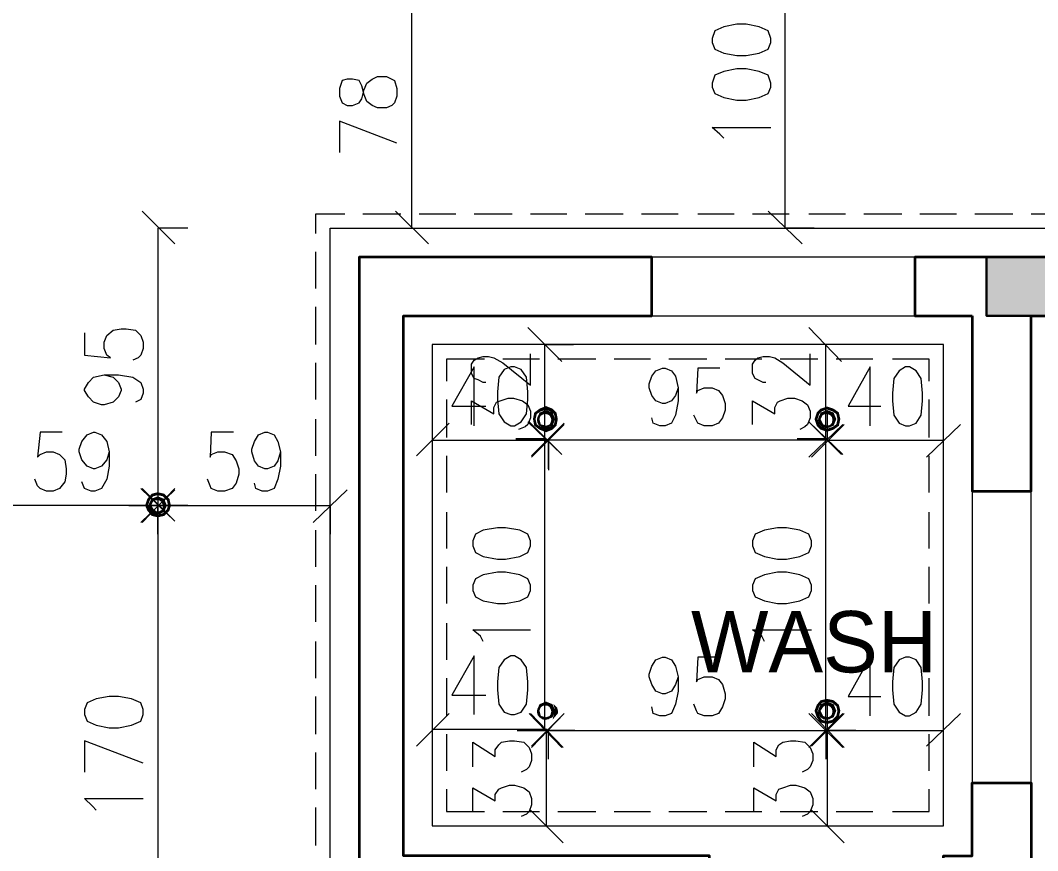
# Model space of a CAD drawing. Header units: millimetres. Extents: x 0 to 18511, y 19 to 17554.
# Drawn here: x 8919 to 12403, y 3785 to 6629 of the extents above; entities that cross this region are included whole.
import ezdxf

# ---------------------------------------------------------------- set-up
doc = ezdxf.new("R2010")
doc.units = ezdxf.units.MM
for name, color, linetype in [('PDF_A-COLUMN', 7, 'Continuous'), ('PDF_A-DIM-INT', 7, 'Continuous'), ('PDF_A-Wall', 7, 'Continuous'), ('PDF_c-ceiling', 7, 'Continuous'), ('PDF_DIM', 7, 'Continuous'), ('PDF_文字', 7, 'Continuous')]:
    doc.layers.add(name, color=color, linetype=linetype)
for name, color, linetype, true_color in [('PDF_A-COLUMN_HATCH', 7, 'Continuous', 0x767676), ('PDF_A-HIDDEN', 9, 'Continuous', 0x808080), ('PDF_A-LIGHTING', 7, 'Continuous', 0x6edddd), ('PDF_celing doted', 30, 'Continuous', 0xff7f00)]:
    doc.layers.add(name, color=color, linetype=linetype, true_color=true_color)
doc.styles.add('PDF Century Gothic', font='GOTHIC.TTF')

msp = doc.modelspace()

# ---------------------------------------------------------------- linework, layer by layer
at = {"layer": 'PDF_A-COLUMN', "lineweight": 30}
msp.add_lwpolyline([(12828.8, 5818.1), (12228.7, 5818.1), (12228.7, 5616.6), (12828.8, 5616.6)], close=True, dxfattribs=at)
at = {"layer": 'PDF_A-COLUMN_HATCH', "transparency": 33554559}
for points in [[(12828.8, 5818.1), (12228.7, 5818.1), (12828.8, 5616.6)], [(12228.7, 5818.1), (12828.8, 5616.6), (12228.7, 5616.6)]]:
    msp.add_solid(points, dxfattribs=at)
at = {"layer": 'PDF_A-DIM-INT', "lineweight": 20}
for points in [[(9448.1, 5862.9), (9336.1, 5974.8)], [(10204.8, 5974.8), (10316.7, 5862.9)], [(11481, 5974.8), (11597.4, 5862.9)], [(10657, 5576.3), (10773.5, 5459.9)], [(11619.8, 5576.3), (11731.7, 5459.9)], [(10388.4, 5249.4), (10276.4, 5137.5)], [(10657, 5253.9), (10773.5, 5142), (10661.5, 5253.9)], [(10670.5, 5137.5), (10782.4, 5249.4)], [(10782.4, 5244.9), (10670.5, 5133)], [(11736.2, 5142), (11619.8, 5253.9), (11731.7, 5142)], [(11619.8, 5133), (11736.2, 5244.9)], [(11740.7, 5244.9), (11628.7, 5133)], [(12022.8, 5133), (12139.2, 5244.9)], [(9336.1, 5025.5), (9448.1, 4913.6), (9331.6, 5025.5)], [(9448.1, 5021.1), (9331.6, 4909.1)], [(9336.1, 4909.1), (9448.1, 5025.5)], [(9922.7, 4909.1), (10039.1, 5021.1)], [(10388.4, 4255.4), (10276.4, 4143.4)], [(10661.5, 4255.4), (10773.5, 4138.9)], [(10666, 4255.4), (10777.9, 4138.9)], [(10670.5, 4143.4), (10782.4, 4255.4), (10670.5, 4138.9)], [(11619.8, 4255.4), (11736.2, 4138.9)], [(11619.8, 4138.9), (11736.2, 4255.4)], [(11628.7, 4255.4), (11740.7, 4138.9)], [(11740.7, 4255.4), (11628.7, 4143.4)], [(12022.8, 4143.4), (12139.2, 4255.4)], [(10777.9, 3812.1), (10666, 3924)], [(11740.7, 3812.1), (11628.7, 3924)]]:
    msp.add_lwpolyline(points, dxfattribs=at)
at = {"layer": 'PDF_A-HIDDEN', "lineweight": 0}
for points in [[(11082.4, 5818.1), (11082.4, 5616.6), (11982.5, 5616.6), (11982.5, 5818.1)], [(12179.5, 5016.6), (12179.5, 4018), (12381, 4018), (12381, 5016.6)]]:
    msp.add_lwpolyline(points, close=True, dxfattribs=at)
at = {"layer": 'PDF_A-LIGHTING', "lineweight": 0, "const_width": 9.5}
for points in [[(11651.1, 5242.7), (11644.4, 5262.9), (11651.1, 5283), (11662.3, 5294.2), (11682.4, 5300.9), (11702.6, 5294.2), (11718.3, 5283), (11722.7, 5262.9), (11718.3, 5242.7), (11702.6, 5231.5), (11682.4, 5224.8), (11662.3, 5231.5)], [(9425.7, 4951.7), (9430.1, 4967.3), (9425.7, 4987.5), (9410, 5003.1), (9389.8, 5007.6), (9371.9, 5003.1), (9358.5, 4987.5), (9351.8, 4967.3), (9358.5, 4951.7), (9371.9, 4936), (9389.8, 4931.5), (9410, 4936)], [(11651.1, 4282.2), (11644.4, 4264.3), (11651.1, 4244.2), (11662.3, 4228.5), (11682.4, 4224), (11702.6, 4228.5), (11718.3, 4244.2), (11722.7, 4264.3), (11718.3, 4282.2), (11702.6, 4295.7), (11682.4, 4300.1), (11662.3, 4295.7)]]:
    msp.add_lwpolyline(points, close=True, dxfattribs=at)
at = {"layer": 'PDF_A-LIGHTING', "lineweight": 0}
msp.add_lwpolyline([(10751.1, 4282.2, 9.5, 9.5, 0), (10755.6, 4264.3, 12.7, 12.7, 0), (10751.1, 4244.2, 0, 0, 0), (10737.6, 4228.5, 0, 0, 0), (10719.7, 4224, 0, 0, 0), (10699.6, 4228.5, 0, 0, 0), (10683.9, 4244.2, 0, 0, 0), (10679.4, 4264.3, 0, 0, 0), (10683.9, 4282.2, 0, 0, 0), (10699.6, 4295.7, 0, 0, 0), (10719.7, 4300.1, 0, 0, 0), (10737.6, 4295.7, 0, 0, 0)], format="xyseb", close=True, dxfattribs=at)
at = {"layer": 'PDF_A-LIGHTING', "lineweight": 30}
for centre in [(10717.1, 5260.1), (11679.9, 5260.1), (9387.2, 4964.5), (10717.1, 4261.5), (11679.9, 4261.5)]:
    msp.add_circle(centre, 24.6, dxfattribs=at)
at = {"layer": 'PDF_A-LIGHTING', "transparency": 33554559}
for points in [[(10697.3, 5298.7), (10701.8, 5289.7), (10679.4, 5285.2)], [(10719.7, 5307.6), (10719.7, 5294.2), (10697.3, 5298.7)], [(10719.7, 5294.2), (10697.3, 5298.7), (10701.8, 5289.7)], [(10742.1, 5298.7), (10733.2, 5289.7), (10719.7, 5307.6)], [(10733.2, 5289.7), (10719.7, 5307.6), (10719.7, 5294.2)], [(10746.6, 5280.8), (10742.1, 5298.7), (10733.2, 5289.7)], [(10755.6, 5285.2), (10746.6, 5280.8), (10742.1, 5298.7)], [(10679.4, 5285.2), (10688.4, 5280.8), (10675, 5262.9)], [(10688.4, 5280.8), (10675, 5262.9), (10683.9, 5262.9)], [(10675, 5262.9), (10683.9, 5262.9), (10679.4, 5240.5)], [(10701.8, 5289.7), (10679.4, 5285.2), (10688.4, 5280.8)], [(10683.9, 5262.9), (10679.4, 5240.5), (10688.4, 5244.9)], [(10697.3, 5285.2), (10701.8, 5280.8), (10688.4, 5262.9)], [(10701.8, 5280.8), (10688.4, 5262.9), (10697.3, 5262.9)], [(10688.4, 5262.9), (10697.3, 5262.9), (10697.3, 5240.5)], [(10719.7, 5294.2), (10719.7, 5285.2), (10697.3, 5285.2)], [(10719.7, 5285.2), (10697.3, 5285.2), (10701.8, 5280.8)], [(10697.3, 5262.9), (10697.3, 5240.5), (10701.8, 5244.9)], [(10742.1, 5285.2), (10733.2, 5280.8), (10719.7, 5294.2)], [(10733.2, 5280.8), (10719.7, 5294.2), (10719.7, 5285.2)], [(10742.1, 5262.9), (10742.1, 5285.2), (10733.2, 5280.8)], [(10742.1, 5240.5), (10733.2, 5244.9), (10751.1, 5262.9)], [(10733.2, 5244.9), (10751.1, 5262.9), (10742.1, 5262.9)], [(10751.1, 5262.9), (10742.1, 5262.9), (10742.1, 5285.2)], [(10751.1, 5262.9), (10755.6, 5285.2), (10746.6, 5280.8)], [(10755.6, 5240.5), (10746.6, 5244.9), (10760, 5262.9)], [(10746.6, 5244.9), (10760, 5262.9), (10751.1, 5262.9)], [(10760, 5262.9), (10751.1, 5262.9), (10755.6, 5285.2)], [(11651.1, 5262.9), (11660.1, 5262.9), (11660.1, 5285.2)], [(11660.1, 5240.5), (11669, 5244.9), (11651.1, 5262.9)], [(11669, 5244.9), (11651.1, 5262.9), (11660.1, 5262.9)], [(11660.1, 5285.2), (11669, 5280.8), (11682.4, 5294.2)], [(11660.1, 5262.9), (11660.1, 5285.2), (11669, 5280.8)], [(11669, 5280.8), (11682.4, 5294.2), (11682.4, 5285.2)], [(11682.4, 5294.2), (11682.4, 5285.2), (11704.8, 5285.2)], [(11682.4, 5285.2), (11704.8, 5285.2), (11700.4, 5280.8)], [(11704.8, 5285.2), (11700.4, 5280.8), (11713.8, 5262.9)], [(11700.4, 5280.8), (11713.8, 5262.9), (11704.8, 5262.9)], [(11704.8, 5262.9), (11704.8, 5240.5), (11700.4, 5244.9)], [(11713.8, 5262.9), (11704.8, 5262.9), (11704.8, 5240.5)], [(10679.4, 5240.5), (10688.4, 5244.9), (10697.3, 5227)], [(10688.4, 5244.9), (10697.3, 5227), (10701.8, 5236)], [(10697.3, 5240.5), (10701.8, 5244.9), (10719.7, 5231.5)], [(10697.3, 5227), (10701.8, 5236), (10719.7, 5218.1)], [(10701.8, 5244.9), (10719.7, 5231.5), (10719.7, 5240.5)], [(10701.8, 5236), (10719.7, 5218.1), (10719.7, 5231.5)], [(10719.7, 5240.5), (10742.1, 5240.5), (10733.2, 5244.9)], [(10719.7, 5231.5), (10719.7, 5240.5), (10742.1, 5240.5)], [(10719.7, 5231.5), (10742.1, 5227), (10733.2, 5236)], [(10719.7, 5218.1), (10719.7, 5231.5), (10742.1, 5227)], [(10733.2, 5236), (10755.6, 5240.5), (10746.6, 5244.9)], [(10742.1, 5227), (10733.2, 5236), (10755.6, 5240.5)], [(11682.4, 5240.5), (11660.1, 5240.5), (11669, 5244.9)], [(11682.4, 5231.5), (11682.4, 5240.5), (11660.1, 5240.5)], [(11704.8, 5240.5), (11700.4, 5244.9), (11682.4, 5231.5)], [(11700.4, 5244.9), (11682.4, 5231.5), (11682.4, 5240.5)], [(9367.5, 4989.7), (9376.4, 4985.2), (9358.5, 4967.3)], [(9376.4, 4985.2), (9358.5, 4967.3), (9367.5, 4967.3)], [(9389.8, 4998.7), (9389.8, 4989.7), (9367.5, 4989.7)], [(9389.8, 4989.7), (9367.5, 4989.7), (9376.4, 4985.2)], [(9412.2, 4989.7), (9407.8, 4985.2), (9389.8, 4998.7)], [(9407.8, 4985.2), (9389.8, 4998.7), (9389.8, 4989.7)], [(9412.2, 4967.3), (9412.2, 4989.7), (9407.8, 4985.2)], [(9421.2, 4967.3), (9412.2, 4967.3), (9412.2, 4989.7)], [(9358.5, 4967.3), (9367.5, 4967.3), (9367.5, 4944.9)], [(9367.5, 4967.3), (9367.5, 4944.9), (9376.4, 4953.9)], [(9367.5, 4944.9), (9376.4, 4953.9), (9389.8, 4936)], [(9376.4, 4953.9), (9389.8, 4936), (9389.8, 4944.9)], [(9389.8, 4944.9), (9412.2, 4944.9), (9407.8, 4953.9)], [(9412.2, 4944.9), (9407.8, 4953.9), (9421.2, 4967.3)], [(9407.8, 4953.9), (9421.2, 4967.3), (9412.2, 4967.3)], [(9389.8, 4936), (9389.8, 4944.9), (9412.2, 4944.9)], [(10688.4, 4264.3), (10697.3, 4264.3), (10697.3, 4286.7)], [(10697.3, 4286.7), (10701.8, 4277.8), (10719.7, 4295.7)], [(10697.3, 4264.3), (10697.3, 4286.7), (10701.8, 4277.8)], [(10701.8, 4277.8), (10719.7, 4295.7), (10719.7, 4286.7)], [(10719.7, 4295.7), (10719.7, 4286.7), (10742.1, 4286.7)], [(10719.7, 4286.7), (10742.1, 4286.7), (10733.2, 4277.8)], [(10742.1, 4286.7), (10733.2, 4277.8), (10751.1, 4264.3)], [(11660.1, 4286.7), (11669, 4277.8), (11651.1, 4264.3)], [(11682.4, 4295.7), (11682.4, 4286.7), (11660.1, 4286.7)], [(11682.4, 4286.7), (11660.1, 4286.7), (11669, 4277.8)], [(11704.8, 4286.7), (11700.4, 4277.8), (11682.4, 4295.7)], [(11700.4, 4277.8), (11682.4, 4295.7), (11682.4, 4286.7)], [(11704.8, 4264.3), (11704.8, 4286.7), (11700.4, 4277.8)], [(11713.8, 4264.3), (11704.8, 4264.3), (11704.8, 4286.7)], [(10697.3, 4241.9), (10701.8, 4246.4), (10688.4, 4264.3)], [(10701.8, 4246.4), (10688.4, 4264.3), (10697.3, 4264.3)], [(10733.2, 4277.8), (10751.1, 4264.3), (10742.1, 4264.3)], [(10742.1, 4264.3), (10742.1, 4241.9), (10733.2, 4246.4)], [(10751.1, 4264.3), (10742.1, 4264.3), (10742.1, 4241.9)], [(11669, 4277.8), (11651.1, 4264.3), (11660.1, 4264.3)], [(11651.1, 4264.3), (11660.1, 4264.3), (11660.1, 4241.9)], [(11660.1, 4264.3), (11660.1, 4241.9), (11669, 4246.4)], [(11704.8, 4241.9), (11700.4, 4246.4), (11713.8, 4264.3)], [(11700.4, 4246.4), (11713.8, 4264.3), (11704.8, 4264.3)], [(10719.7, 4241.9), (10697.3, 4241.9), (10701.8, 4246.4)], [(10719.7, 4233), (10719.7, 4241.9), (10697.3, 4241.9)], [(10742.1, 4241.9), (10733.2, 4246.4), (10719.7, 4233)], [(10733.2, 4246.4), (10719.7, 4233), (10719.7, 4241.9)], [(11660.1, 4241.9), (11669, 4246.4), (11682.4, 4233)], [(11669, 4246.4), (11682.4, 4233), (11682.4, 4241.9)], [(11682.4, 4241.9), (11704.8, 4241.9), (11700.4, 4246.4)], [(11682.4, 4233), (11682.4, 4241.9), (11704.8, 4241.9)]]:
    msp.add_solid(points, dxfattribs=at)
at = {"layer": 'PDF_A-Wall', "lineweight": 35}
for points in [[(10231.7, 1618), (10231.7, 3619.5), (11279.5, 3619.5), (11279.5, 3767.3), (10231.7, 3767.3), (10231.7, 5616.6), (11082.4, 5616.6), (11082.4, 5818.1), (10079.4, 5818.1), (10079.4, 1618), (9801.8, 1618), (9801.8, 1416.5), (10433.2, 1416.5), (10433.2, 1618)], [(12179.5, 5616.6), (12179.5, 5016.6), (12381, 5016.6), (12381, 5616.6), (12828.8, 5616.6), (12828.8, 5818.1), (11982.5, 5818.1), (11982.5, 5616.6)]]:
    msp.add_lwpolyline(points, close=True, dxfattribs=at)
msp.add_lwpolyline([(12179.5, 2218), (12179.5, 3619.5), (12081, 3619.5), (12081, 3767.3), (12179.5, 3767.3), (12179.5, 4018), (12381, 4018), (12381, 2218)], dxfattribs=at)
at = {"layer": 'PDF_c-ceiling', "lineweight": 0}
msp.add_lwpolyline([(1706, 14527.3), (300, 14527.3), (300, 4416.6), (8400.3, 4416.6), (8400.3, 5916.6), (8798.8, 5916.6), (8798.8, 4018), (1701.5, 4018), (1701.5, 3516.5), (1303, 3516.5), (1303, 2518), (8798.8, 2518), (8798.8, 1716.5), (9980.9, 1716.5), (9980.9, 5916.6), (13675, 5916.6), (13675, 9794.3), (15891.5, 12010.8)], dxfattribs=at)
msp.add_lwpolyline([(10330.2, 3870.3), (12081, 3870.3), (12081, 5518.1), (10330.2, 5518.1)], close=True, dxfattribs=at)
at = {"layer": 'PDF_celing doted', "lineweight": 20}
for points in [[(9931.6, 5898.7), (9931.6, 5965.9), (10030.2, 5965.9)], [(10092.8, 5965.9), (10222.7, 5965.9)], [(10285.4, 5965.9), (10410.8, 5965.9)], [(10473.5, 5965.9), (10603.3, 5965.9)], [(10666, 5965.9), (10791.4, 5965.9)], [(10854.1, 5965.9), (10983.9, 5965.9)], [(11046.6, 5965.9), (11172, 5965.9)], [(11239.2, 5965.9), (11364.5, 5965.9)], [(11427.2, 5965.9), (11552.6, 5965.9)], [(11619.8, 5965.9), (11745.1, 5965.9)], [(11807.8, 5965.9), (11937.7, 5965.9)], [(12000.4, 5965.9), (12125.7, 5965.9)], [(12188.4, 5965.9), (12318.3, 5965.9)], [(12381, 5965.9), (12506.4, 5965.9)], [(9931.6, 5710.6), (9931.6, 5836)], [(9931.6, 5518.1), (9931.6, 5647.9)], [(9931.6, 5330), (9931.6, 5455.4)], [(10509.3, 5468.8), (10379.4, 5468.8), (10379.4, 5392.7)], [(10697.3, 5468.8), (10572, 5468.8)], [(10889.9, 5468.8), (10760, 5468.8)], [(11078, 5468.8), (10952.6, 5468.8)], [(11270.5, 5468.8), (11140.6, 5468.8)], [(11458.6, 5468.8), (11333.2, 5468.8)], [(11651.1, 5468.8), (11521.3, 5468.8)], [(11839.2, 5468.8), (11713.8, 5468.8)], [(12031.7, 5392.7), (12031.7, 5468.8), (11906.3, 5468.8)], [(10379.4, 5330), (10379.4, 5200.2)], [(12031.7, 5200.2), (12031.7, 5330)], [(9931.6, 5137.5), (9931.6, 5262.9)], [(10379.4, 5137.5), (10379.4, 5012.1)], [(12031.7, 5012.1), (12031.7, 5137.5)], [(9931.6, 4949.4), (9931.6, 5074.8)], [(10379.4, 4944.9), (10379.4, 4819.6)], [(12031.7, 4819.6), (12031.7, 4944.9)], [(9931.6, 4756.9), (9931.6, 4882.3)], [(10379.4, 4756.9), (10379.4, 4631.5)], [(12031.7, 4631.5), (12031.7, 4756.9)], [(9931.6, 4568.8), (9931.6, 4694.2)], [(10379.4, 4564.3), (10379.4, 4439)], [(12031.7, 4439), (12031.7, 4564.3)], [(9931.6, 4376.3), (9931.6, 4501.6)], [(10379.4, 4376.3), (10379.4, 4246.4)], [(12031.7, 4246.4), (12031.7, 4376.3)], [(9931.6, 4183.7), (9931.6, 4313.6)], [(10379.4, 4183.7), (10379.4, 4058.3)], [(12031.7, 4058.3), (12031.7, 4183.7)], [(9931.6, 3995.7), (9931.6, 4121)], [(10379.4, 3995.7), (10379.4, 3919.5), (10509.3, 3919.5)], [(11906.3, 3919.5), (12031.7, 3919.5), (12031.7, 3995.7)], [(9931.6, 3803.1), (9931.6, 3933)], [(10572, 3919.5), (10697.3, 3919.5)], [(10760, 3919.5), (10889.9, 3919.5)], [(10952.6, 3919.5), (11078, 3919.5)], [(11140.6, 3919.5), (11270.5, 3919.5)], [(11333.2, 3919.5), (11458.6, 3919.5)], [(11521.3, 3919.5), (11651.1, 3919.5)], [(11713.8, 3919.5), (11839.2, 3919.5)]]:
    msp.add_lwpolyline(points, dxfattribs=at)
at = {"layer": 'PDF_DIM', "lineweight": 0}
for points in [[(10357, 10018.2), (10254, 10018.2), (10254, 8168.9), (10155.5, 8168.9), (10254, 8168.9), (10254, 6695.7), (10357, 6695.7), (10258.5, 6695.7), (10258.5, 5916.6), (10357, 5916.6)], [(11637.7, 5916.6), (11539.2, 5916.6), (11539.2, 6919.6), (11637.7, 6919.6), (11776.5, 6919.6), (11776.5, 7721.1), (11637.7, 7721.1)], [(9492.8, 5916.6), (9389.8, 5916.6), (9389.8, 4971.8)], [(10621.2, 4197.2), (10715.3, 4197.2), (10715.3, 5195.7), (10616.7, 5195.7), (10715.3, 5195.7), (10715.3, 5518.1), (10813.8, 5518.1)], [(11579.5, 4197.2), (11678, 4197.2), (11678, 5195.7), (11579.5, 5195.7), (11678, 5195.7), (11678, 5518.1), (11579.5, 5518.1)], [(10330.2, 5294.2), (10330.2, 5191.2), (10724.2, 5191.2)], [(11682.4, 5285.2), (11682.4, 5191.2), (12081, 5191.2), (12081, 5285.2)], [(10715.3, 5195.7), (10715.3, 5195.7)], [(10728.7, 5092.7), (10728.7, 5191.2), (10728.7, 5088.2)], [(11678, 5088.2), (11678, 5191.2), (10728.7, 5191.2)], [(11678, 5195.7), (11678, 5195.7)], [(9291.3, 4967.3), (9389.8, 4967.3), (9389.8, 3270.3), (9389.8, 3368.8), (9389.8, 3265.8), (7527.1, 3265.8), (7527.1, 3167.3)], [(9389.8, 4967.3), (8803.3, 4967.3)], [(9492.8, 4967.3), (9389.8, 4967.3), (9389.8, 4868.8), (9389.8, 4967.3), (9980.9, 4967.3), (9980.9, 4868.8)], [(10330.2, 4300.1), (10330.2, 4201.6), (10724.2, 4201.6)], [(11682.4, 4291.2), (11682.4, 4197.2), (12081, 4197.2), (12081, 4291.2)], [(10818.2, 4197.2), (10719.7, 4197.2), (10719.7, 3870.3), (10818.2, 3870.3)], [(10719.7, 4197.2), (10719.7, 4197.2)], [(10728.7, 4103.1), (10728.7, 4201.6)], [(10728.7, 4098.6), (10728.7, 4197.2), (11678, 4197.2), (11678, 4098.6)], [(11781, 4197.2), (11682.4, 4197.2), (11682.4, 3870.3), (11781, 3870.3)], [(11682.4, 4197.2), (11682.4, 4197.2)], [(10719.7, 3865.8), (10719.7, 3865.8)], [(11682.4, 3865.8), (11682.4, 3865.8)]]:
    msp.add_lwpolyline(points, dxfattribs=at)
at = {"layer": 'PDF_DIM', "lineweight": 9}
for points in [[(11288.4, 6552.5), (11297.4, 6530.1), (11328.7, 6516.6), (11373.5, 6507.7), (11404.8, 6507.7), (11449.6, 6516.6), (11481, 6530.1), (11489.9, 6552.5), (11489.9, 6565.9), (11481, 6592.8), (11449.6, 6606.2), (11404.8, 6615.1), (11373.5, 6615.1), (11328.7, 6606.2), (11297.4, 6592.8), (11288.4, 6565.9)], [(11288.4, 6400.2), (11297.4, 6377.8), (11328.7, 6364.4), (11373.5, 6355.4), (11404.8, 6355.4), (11449.6, 6364.4), (11481, 6377.8), (11489.9, 6400.2), (11489.9, 6413.6), (11481, 6440.5), (11449.6, 6453.9), (11404.8, 6462.9), (11373.5, 6462.9), (11328.7, 6453.9), (11297.4, 6440.5), (11288.4, 6413.6)], [(10012.2, 6368.9), (10021.2, 6346.5), (10039.1, 6337.5), (10057, 6337.5), (10079.4, 6346.5), (10088.4, 6359.9), (10097.3, 6391.3), (10106.3, 6413.6), (10124.2, 6427.1), (10142.1, 6436), (10173.4, 6436), (10191.4, 6427.1), (10200.3, 6422.6), (10209.3, 6395.7), (10209.3, 6368.9), (10200.3, 6346.5), (10191.4, 6337.5), (10173.4, 6328.6), (10142.1, 6328.6), (10124.2, 6337.5), (10106.3, 6351), (10097.3, 6373.3), (10088.4, 6404.7), (10079.4, 6422.6), (10057, 6427.1), (10039.1, 6427.1), (10021.2, 6422.6), (10012.2, 6395.7)], [(10598.8, 5442), (10576.4, 5433), (10558.5, 5406.1), (10554.1, 5356.9), (10554.1, 5330), (10558.5, 5280.8), (10576.4, 5253.9), (10598.8, 5240.5), (10612.3, 5240.5), (10634.7, 5253.9), (10652.6, 5280.8), (10657, 5330), (10657, 5356.9), (10652.6, 5406.1), (10634.7, 5433), (10612.3, 5442)], [(11951.1, 5442), (11928.7, 5428.5), (11910.8, 5401.7), (11906.3, 5352.4), (11906.3, 5325.5), (11910.8, 5276.3), (11928.7, 5249.4), (11951.1, 5240.5), (11964.5, 5240.5), (11986.9, 5249.4), (12004.8, 5276.3), (12009.3, 5325.5), (12009.3, 5352.4), (12004.8, 5401.7), (11986.9, 5428.5), (11964.5, 5442)], [(10469, 4828.5), (10477.9, 4806.1), (10504.8, 4792.7), (10554.1, 4783.7), (10580.9, 4783.7), (10630.2, 4792.7), (10657, 4806.1), (10666, 4828.5), (10666, 4846.4), (10657, 4868.8), (10630.2, 4882.3), (10580.9, 4891.2), (10554.1, 4891.2), (10504.8, 4882.3), (10477.9, 4868.8), (10469, 4846.4)], [(11427.2, 4828.5), (11436.2, 4806.1), (11467.5, 4792.7), (11512.3, 4783.7), (11543.6, 4783.7), (11588.4, 4792.7), (11619.8, 4806.1), (11628.7, 4828.5), (11628.7, 4846.4), (11619.8, 4868.8), (11588.4, 4882.3), (11543.6, 4891.2), (11512.3, 4891.2), (11467.5, 4882.3), (11436.2, 4868.8), (11427.2, 4846.4)], [(10469, 4676.3), (10477.9, 4653.9), (10504.8, 4640.5), (10554.1, 4631.5), (10580.9, 4631.5), (10630.2, 4640.5), (10657, 4653.9), (10666, 4676.3), (10666, 4694.2), (10657, 4716.6), (10630.2, 4730), (10580.9, 4739), (10554.1, 4739), (10504.8, 4730), (10477.9, 4716.6), (10469, 4694.2)], [(11427.2, 4676.3), (11436.2, 4653.9), (11467.5, 4640.5), (11512.3, 4631.5), (11543.6, 4631.5), (11588.4, 4640.5), (11619.8, 4653.9), (11628.7, 4676.3), (11628.7, 4694.2), (11619.8, 4716.6), (11588.4, 4730), (11543.6, 4739), (11512.3, 4739), (11467.5, 4730), (11436.2, 4716.6), (11427.2, 4694.2)], [(10598.8, 4452.4), (10576.4, 4439), (10558.5, 4412.1), (10554.1, 4362.8), (10554.1, 4336), (10558.5, 4286.7), (10576.4, 4259.8), (10598.8, 4250.9), (10612.3, 4250.9), (10634.7, 4259.8), (10652.6, 4286.7), (10657, 4336), (10657, 4362.8), (10652.6, 4412.1), (10634.7, 4439), (10612.3, 4452.4)], [(11951.1, 4447.9), (11928.7, 4439), (11910.8, 4412.1), (11906.3, 4362.8), (11906.3, 4336), (11910.8, 4286.7), (11928.7, 4259.8), (11951.1, 4246.4), (11964.5, 4246.4), (11986.9, 4259.8), (12004.8, 4286.7), (12009.3, 4336), (12009.3, 4362.8), (12004.8, 4412.1), (11986.9, 4439), (11964.5, 4447.9)], [(9139.1, 4250.9), (9148, 4228.5), (9179.4, 4215.1), (9224.2, 4206.1), (9255.5, 4206.1), (9300.3, 4215.1), (9331.6, 4228.5), (9340.6, 4250.9), (9340.6, 4268.8), (9331.6, 4291.2), (9300.3, 4304.6), (9255.5, 4313.6), (9224.2, 4313.6), (9179.4, 4304.6), (9148, 4291.2), (9139.1, 4268.8)]]:
    msp.add_lwpolyline(points, close=True, dxfattribs=at)
for points in [[(10209.3, 6207.7), (10012.2, 6283.8), (10012.2, 6176.3)], [(11328.7, 6225.6), (11315.3, 6239), (11288.4, 6261.4), (11489.9, 6261.4)], [(9139.1, 5558.4), (9139.1, 5482.3), (9228.6, 5473.3), (9215.2, 5482.3), (9206.3, 5504.7), (9206.3, 5527), (9215.2, 5549.4), (9237.6, 5567.3), (9264.5, 5571.8), (9282.4, 5571.8), (9313.7, 5567.3), (9331.6, 5549.4), (9340.6, 5527), (9340.6, 5504.7), (9331.6, 5482.3), (9322.7, 5473.3), (9304.8, 5464.4)], [(10513.8, 5388.2), (10504.8, 5388.2), (10486.9, 5397.2), (10473.5, 5401.7), (10464.5, 5419.6), (10464.5, 5450.9), (10473.5, 5464.4), (10486.9, 5473.3), (10504.8, 5477.8), (10522.7, 5477.8), (10540.6, 5473.3), (10572, 5455.4), (10666, 5379.3), (10666, 5486.7)], [(11472, 5388.2), (11463, 5388.2), (11445.1, 5397.2), (11436.2, 5401.7), (11427.2, 5419.6), (11427.2, 5450.9), (11436.2, 5464.4), (11445.1, 5473.3), (11463, 5477.8), (11485.4, 5477.8), (11503.3, 5473.3), (11530.2, 5455.4), (11624.2, 5379.3), (11624.2, 5486.7)], [(10473.5, 5240.5), (10473.5, 5442), (10397.3, 5307.6), (10513.8, 5307.6)], [(11172, 5370.3), (11163, 5343.5), (11149.6, 5325.5), (11127.2, 5316.6), (11118.3, 5316.6), (11095.9, 5325.5), (11082.4, 5343.5), (11073.5, 5370.3), (11073.5, 5383.8), (11082.4, 5410.6), (11095.9, 5428.5), (11118.3, 5437.5), (11127.2, 5437.5), (11149.6, 5428.5), (11163, 5410.6), (11172, 5370.3), (11172, 5325.5), (11163, 5276.3), (11149.6, 5249.4), (11127.2, 5240.5), (11109.3, 5240.5), (11086.9, 5249.4), (11082.4, 5267.3)], [(11315.3, 5437.5), (11239.2, 5437.5), (11234.7, 5352.4), (11239.2, 5361.4), (11261.5, 5370.3), (11288.4, 5370.3), (11310.8, 5361.4), (11324.2, 5343.5), (11333.2, 5316.6), (11333.2, 5294.2), (11324.2, 5267.3), (11310.8, 5249.4), (11288.4, 5240.5), (11261.5, 5240.5), (11239.2, 5249.4), (11234.7, 5258.4), (11225.7, 5276.3)], [(11830.2, 5240.5), (11830.2, 5442), (11754.1, 5307.6), (11866, 5307.6)], [(9206.3, 5415.1), (9237.6, 5406.1), (9255.5, 5388.2), (9264.5, 5365.8), (9264.5, 5361.4), (9255.5, 5339), (9237.6, 5321.1), (9206.3, 5312.1), (9197.3, 5312.1), (9170.4, 5321.1), (9152.5, 5339), (9139.1, 5361.4), (9139.1, 5365.8), (9152.5, 5388.2), (9170.4, 5406.1), (9206.3, 5415.1), (9255.5, 5415.1), (9304.8, 5406.1), (9331.6, 5388.2), (9340.6, 5365.8), (9340.6, 5352.4), (9331.6, 5330), (9313.7, 5321.1)], [(10464.5, 5244.9), (10464.5, 5325.5), (10540.6, 5280.8), (10540.6, 5303.2), (10549.6, 5321.1), (10563, 5325.5), (10589.9, 5334.5), (10607.8, 5334.5), (10639.1, 5325.5), (10657, 5312.1), (10666, 5289.7), (10666, 5267.3), (10657, 5244.9), (10648.1, 5236), (10625.7, 5227)], [(11427.2, 5244.9), (11427.2, 5325.5), (11503.3, 5280.8), (11503.3, 5303.2), (11512.3, 5321.1), (11521.3, 5325.5), (11548.1, 5334.5), (11570.5, 5334.5), (11597.4, 5325.5), (11615.3, 5312.1), (11624.2, 5289.7), (11624.2, 5267.3), (11615.3, 5244.9), (11606.3, 5236), (11588.4, 5227)], [(9063, 5218.1), (8986.8, 5218.1), (8977.9, 5133), (8986.8, 5142), (9009.2, 5150.9), (9031.6, 5150.9), (9054, 5142), (9071.9, 5124), (9076.4, 5092.7), (9076.4, 5074.8), (9071.9, 5047.9), (9054, 5025.5), (9031.6, 5016.6), (9009.2, 5016.6), (8986.8, 5025.5), (8977.9, 5034.5), (8968.9, 5056.9)], [(9224.2, 5150.9), (9215.2, 5124), (9197.3, 5101.7), (9174.9, 5092.7), (9170.4, 5092.7), (9148, 5101.7), (9130.1, 5124), (9121.2, 5150.9), (9121.2, 5159.9), (9130.1, 5186.7), (9148, 5209.1), (9170.4, 5218.1), (9174.9, 5218.1), (9197.3, 5209.1), (9215.2, 5186.7), (9224.2, 5150.9), (9224.2, 5101.7), (9215.2, 5056.9), (9197.3, 5025.5), (9174.9, 5016.6), (9161.5, 5016.6), (9139.1, 5025.5), (9130.1, 5047.9)], [(9649.6, 5218.1), (9573.4, 5218.1), (9569, 5133), (9573.4, 5142), (9595.8, 5150.9), (9618.2, 5150.9), (9645.1, 5142), (9658.5, 5119.6), (9667.5, 5092.7), (9667.5, 5074.8), (9658.5, 5043.4), (9645.1, 5025.5), (9618.2, 5016.6), (9595.8, 5016.6), (9573.4, 5025.5), (9569, 5034.5), (9560, 5056.9)], [(9810.7, 5150.9), (9801.8, 5119.6), (9788.4, 5101.7), (9766, 5092.7), (9757, 5092.7), (9734.6, 5101.7), (9721.2, 5119.6), (9712.2, 5150.9), (9712.2, 5159.9), (9721.2, 5186.7), (9734.6, 5209.1), (9757, 5218.1), (9766, 5218.1), (9788.4, 5209.1), (9801.8, 5186.7), (9810.7, 5150.9), (9810.7, 5101.7), (9801.8, 5056.9), (9788.4, 5025.5), (9766, 5016.6), (9748.1, 5016.6), (9725.7, 5025.5), (9721.2, 5043.4)], [(10504.8, 4501.6), (10495.8, 4519.6), (10469, 4541.9), (10666, 4541.9)], [(11467.5, 4501.6), (11458.6, 4519.6), (11427.2, 4541.9), (11628.7, 4541.9)], [(10473.5, 4250.9), (10473.5, 4452.4), (10397.3, 4318.1), (10513.8, 4318.1)], [(11172, 4380.7), (11163, 4353.9), (11149.6, 4331.5), (11127.2, 4322.5), (11118.3, 4322.5), (11095.9, 4331.5), (11082.4, 4353.9), (11073.5, 4380.7), (11073.5, 4389.7), (11082.4, 4416.6), (11095.9, 4439), (11118.3, 4447.9), (11127.2, 4447.9), (11149.6, 4439), (11163, 4416.6), (11172, 4380.7), (11172, 4331.5), (11163, 4286.7), (11149.6, 4255.4), (11127.2, 4246.4), (11109.3, 4246.4), (11086.9, 4255.4), (11082.4, 4277.8)], [(11315.3, 4447.9), (11239.2, 4447.9), (11234.7, 4362.8), (11239.2, 4371.8), (11261.5, 4380.7), (11288.4, 4380.7), (11310.8, 4371.8), (11324.2, 4353.9), (11333.2, 4322.5), (11333.2, 4304.6), (11324.2, 4277.8), (11310.8, 4255.4), (11288.4, 4246.4), (11261.5, 4246.4), (11239.2, 4255.4), (11234.7, 4264.3), (11225.7, 4286.7)], [(11830.2, 4246.4), (11830.2, 4447.9), (11754.1, 4313.6), (11866, 4313.6)], [(9340.6, 4085.2), (9139.1, 4161.3), (9139.1, 4053.9)], [(10469, 4071.8), (10469, 4156.9), (10545.1, 4107.6), (10545.1, 4130), (10558.5, 4147.9), (10567.5, 4156.9), (10594.4, 4161.3), (10612.3, 4161.3), (10643.6, 4156.9), (10661.5, 4138.9), (10670.5, 4116.6), (10670.5, 4094.2), (10661.5, 4071.8), (10652.6, 4062.8), (10634.7, 4053.9)], [(11431.7, 4071.8), (11431.7, 4156.9), (11507.8, 4107.6), (11507.8, 4130), (11516.8, 4147.9), (11530.2, 4156.9), (11557.1, 4161.3), (11575, 4161.3), (11606.3, 4156.9), (11624.2, 4138.9), (11633.2, 4116.6), (11633.2, 4094.2), (11624.2, 4071.8), (11615.3, 4062.8), (11597.4, 4053.9)], [(10469, 3919.5), (10469, 4000.1), (10545.1, 3955.4), (10545.1, 3977.7), (10558.5, 3995.7), (10567.5, 4000.1), (10594.4, 4009.1), (10612.3, 4009.1), (10643.6, 4000.1), (10661.5, 3986.7), (10670.5, 3964.3), (10670.5, 3941.9), (10661.5, 3919.5), (10652.6, 3910.6), (10634.7, 3901.6)], [(11431.7, 3919.5), (11431.7, 4000.1), (11507.8, 3955.4), (11507.8, 3977.7), (11516.8, 3995.7), (11530.2, 4000.1), (11557.1, 4009.1), (11575, 4009.1), (11606.3, 4000.1), (11624.2, 3986.7), (11633.2, 3964.3), (11633.2, 3941.9), (11624.2, 3919.5), (11615.3, 3910.6), (11597.4, 3901.6)], [(9179.4, 3924), (9166, 3937.4), (9139.1, 3964.3), (9340.6, 3964.3)]]:
    msp.add_lwpolyline(points, dxfattribs=at)

# ---------------------------------------------------------------- texts
at = {"layer": 'PDF_文字', "insert": (11216.4, 4499.2), "char_height": 209.99, "attachment_point": 4, "style": 'PDF Century Gothic'}
msp.add_mtext('WASH', dxfattribs=at)

doc.saveas('drawing.dxf')
